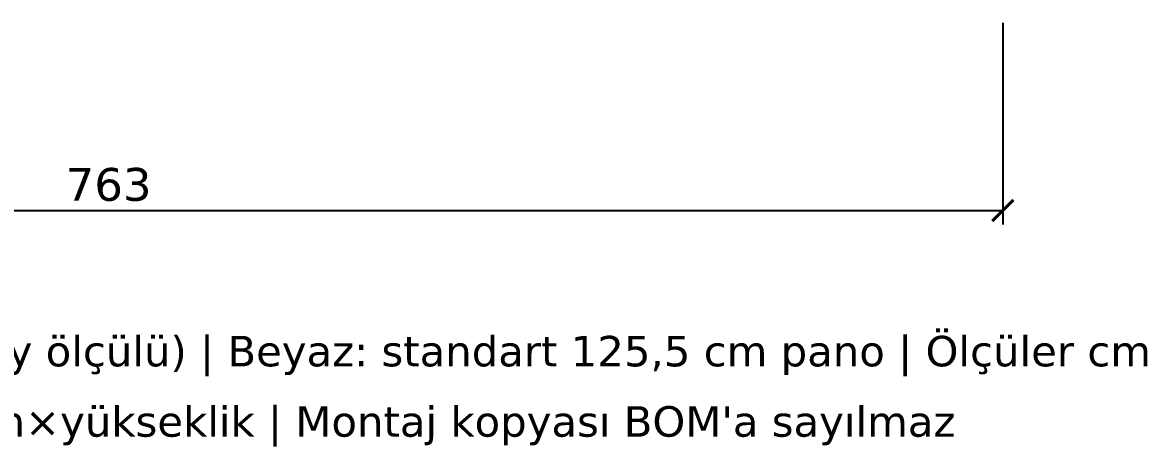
# Model space of a CAD drawing. Header units: centimetres. Extents: x -135 to 4129, y -1176 to 1044.
# Drawn here: x 2470.8 to 2950.7, y -185.7 to -4.8 of the extents above; entities that cross this region are included whole.
import ezdxf
from ezdxf.enums import TextEntityAlignment as Align

# ---------------------------------------------------------------- set-up
doc = ezdxf.new("R2010")
doc.units = ezdxf.units.CM
doc.layers.add('MONTAJ_YAZI', color=4, linetype='Continuous')
doc.layers.add('OLCULER', color=7, linetype='Continuous')
doc.styles.add('PORTMAN', font='DejaVuSans.ttf')
doc.dimstyles.new('PORTMAN', dxfattribs={"dimtxt": 14, "dimasz": 9, "dimexe": 6, "dimexo": 5, "dimgap": 4, "dimtad": 1, "dimtxsty": 'PORTMAN', "dimblk": 'ARCHTICK', "dimcen": 2.5, "dimazin": 3, "dimtfac": 0.5, "dimtmove": 2, "dimatfit": 3})

# ---------------------------------------------------------------- blocks, each defined once
blk = doc.blocks.new('_ARCHTICK')
at = {"color": 0, "linetype": 'BYBLOCK', "const_width": 0.15}
blk.add_lwpolyline([(-0.5, -0.5), (0.5, 0.5)], dxfattribs=at)

msp = doc.modelspace()

# ---------------------------------------------------------------- texts
at = {"layer": 'MONTAJ_YAZI', "style": 'PORTMAN'}
for s, p in [('Mor: standart dışı pano (gerçek uçtan uca boy ölçülü) | Beyaz: standart 125,5 cm pano | Ölçüler cm', (2507.5, -145)), ("Pencere etiketi: malzeme kodu + en×yükseklik | Montaj kopyası BOM'a sayılmaz", (2507.5, -175))]:
    msp.add_text(s, height=13, dxfattribs=at).set_placement(p, align=Align.MIDDLE_CENTER)

# ---------------------------------------------------------------- dimensions: what is measured, and where the dimension line sits
at = {"layer": 'OLCULER'}
msp.add_linear_dim(base=(2126, -85), p1=(2126, 0), p2=(2889, 0), dimstyle='PORTMAN', override={"dimtxt": 14, "dimasz": 9, "dimexe": 6, "dimexo": 5, "dimdec": 2, "dimzin": 8, "dimdsep": 44}, dxfattribs=at).render()

doc.saveas('drawing.dxf')
